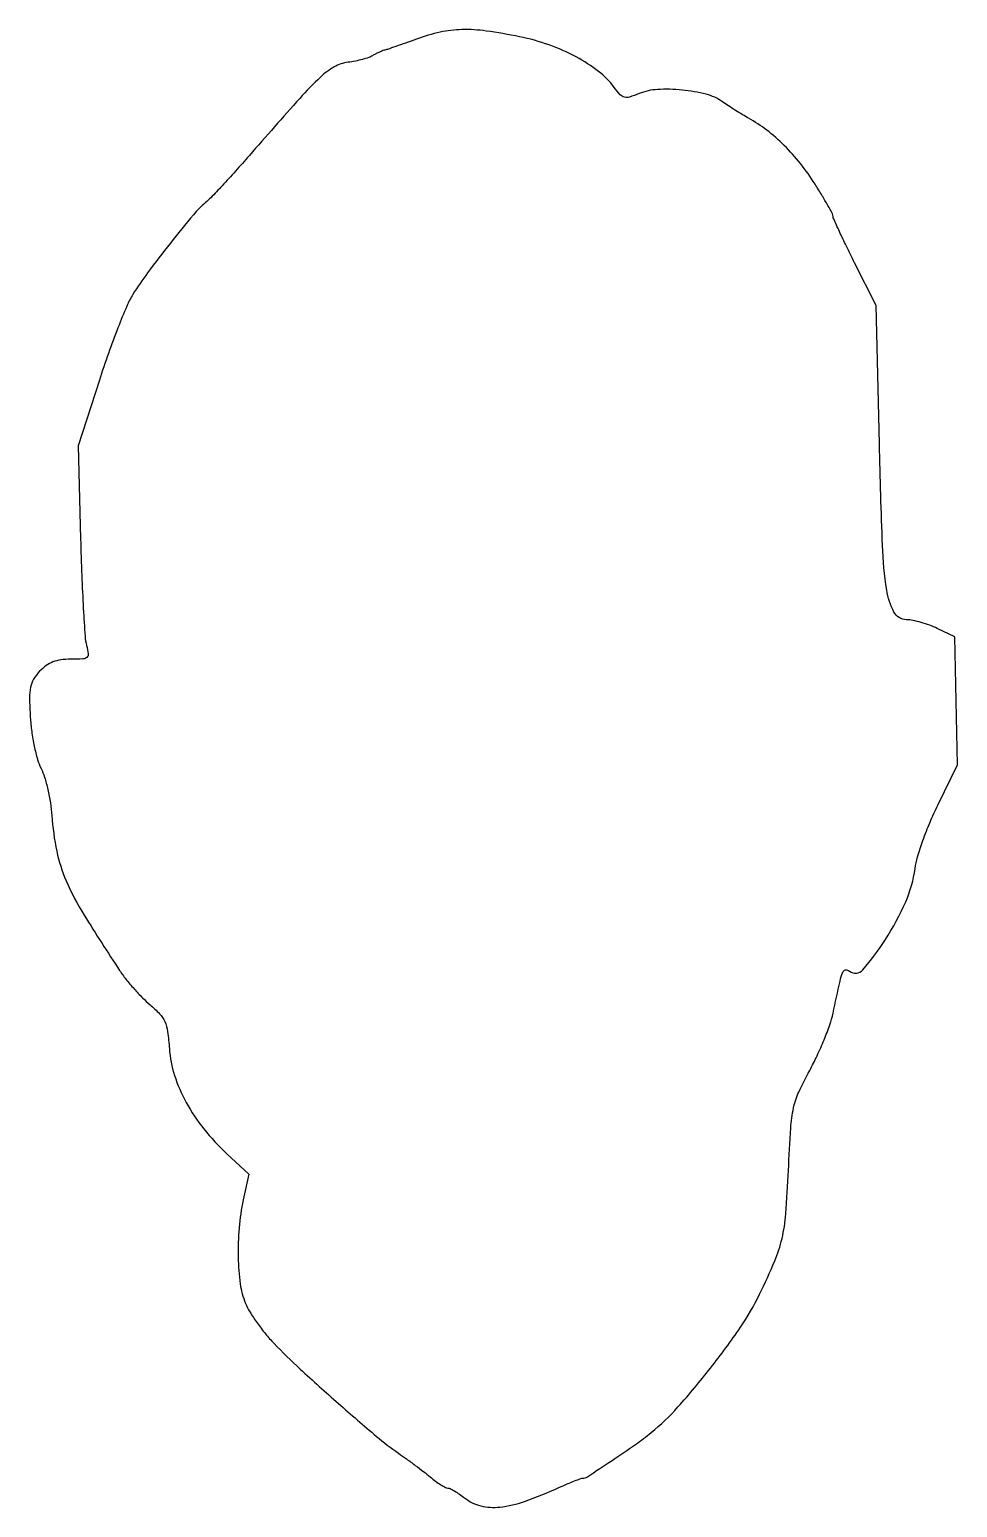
# Model space of a CAD drawing. Extents: x 0 to 187, y 0 to 298.
import ezdxf

# ---------------------------------------------------------------- set-up
doc = ezdxf.new("R2010")
doc.units = 0

msp = doc.modelspace()

# ---------------------------------------------------------------- linework, layer by layer
msp.add_lwpolyline([(78, 295.935052, -0.001744), (75.820561, 295.151262, -0.002279), (73.821875, 294.450586, -0.001682), (72.142472, 293.876738, -0.021218), (71.5, 293.689578, 0.034242), (71.021933, 293.536706, 0.014029), (70.395626, 293.26746, 0.013803), (69.736853, 292.939702, 0.017189), (69.144685, 292.597774, -0.057575), (68.390286, 292.23985, -0.016157), (67.140652, 291.859223, -0.016068), (65.689413, 291.517559, -0.016284), (64.225653, 291.271535, 0.095603), (61.422405, 290.328294, 0.060371), (58.636726, 288.272354, 0.021836), (54.483505, 283.99551, 0.001852), (44.332498, 272.5, -0.00325), (41.514672, 269.326873, -0.004018), (38.847001, 266.409375, -0.003315), (36.571927, 263.993366, -0.02961), (35.504766, 263, 0.046431), (33.038787, 260.54488, 0.006193), (28.403062, 254.840641, 0.007635), (23.82528, 248.878131, 0.021064), (20.846846, 244.5, 0.037934), (19.627707, 242.154964, 0.00756), (17.838144, 237.782399, 0.007958), (15.908302, 232.615178, 0.00734), (14.089048, 227.248593), (9.812702, 213.997186), (10.302685, 195.248593, 0.003198), (10.54286, 187.866771, 0.004328), (10.860307, 181.199587, 0.002946), (11.207546, 175.617448, 0.047069), (11.512911, 173.75, -0.029102), (11.850988, 172.064612, -0.256421), (11.591055, 171.378718, -0.166538), (10.779237, 171.057779, -0.011608), (8.290891, 171, 0.034161), (6.313342, 170.864731, 0.059144), (4.721104, 170.450113, 0.063765), (3.352677, 169.702092, 0.047285), (2.05798, 168.561717, 0.051633), (0.836955, 166.958912, 0.086767), (0.219344, 165.388673, 0.054615), (0.019501, 163.23474, 0.010506), (0.167142, 159.311717, 0.019828), (0.450039, 156.442441, 0.017319), (0.967983, 153.470805, 0.017694), (1.625657, 150.813036, 0.047474), (2.334802, 149, -0.042753), (3.042896, 147.238759, -0.017884), (3.70358, 144.765625, -0.01754), (4.225717, 142.053723, -0.021758), (4.511958, 139.5, 0.034074), (5.496414, 132.318551, 0.052157), (7.403139, 126.336819, 0.035437), (11.036327, 119.419729, 0.008098), (18.180336, 108.290784, 0.021285), (19.456874, 106.537916, 0.013401), (21.086629, 104.598297, 0.013452), (22.795287, 102.773371, 0.023928), (24.310225, 101.380227, -0.031397), (26.233726, 99.557627, -0.084356), (27.265346, 97.987289, -0.068899), (27.831801, 95.982293, -0.0161), (28.200786, 92.5, 0.059801), (29.248836, 87.132437, 0.047356), (31.590592, 81.698985, 0.043627), (35.141415, 76.38161, 0.035634), (39.792033, 71.361485), (44.213547, 67.222971), (43.106773, 62.062264, 0.030747), (42.2585, 56.441481, 0.027368), (42.060017, 50.534707, 0.028505), (42.481694, 45.148435, 0.064906), (43.547335, 41.217881, 0.039395), (44.433722, 39.486362, 0.016742), (45.874674, 37.312522, 0.016443), (47.574836, 35.084059, 0.020719), (49.297335, 33.143896, 0.014711), (54.576788, 27.984424, 0.005475), (62.285035, 21.03694, 0.004907), (69.95, 14.411644, 0.025186), (74.413675, 11, -0.005774), (76.004922, 9.878858, -0.003978), (77.782536, 8.573796, -0.004011), (79.47267, 7.290898, -0.008173), (80.775213, 6.251221, 0.013974), (81.880225, 5.390008, 0.017839), (82.947011, 4.662663, 0.015915), (83.866351, 4.122879, 0.125054), (84.342271, 4.001221, -0.116776), (84.812592, 3.889138, -0.016876), (85.68401, 3.412859, -0.018364), (86.691902, 2.765882, -0.014782), (87.727129, 2, 0.106417), (90.971314, 0.414911, 0.088342), (94.812743, 0.160164, 0.058341), (99.796831, 1.309072, 0.019569), (106.739102, 4.09995, -0.00438), (108.402085, 4.827908, -0.00627), (109.890125, 5.44186, -0.0036), (111.15139, 5.933342, -0.091346), (111.513209, 6, 0.14569), (112.458098, 6.281292, 0.002079), (117.43503, 9.562304, 0.006309), (122.14556, 12.782335, 0.017658), (125.334581, 15.194337, 0.039708), (130.728879, 20.344355, 0.016013), (137.27106, 28.156364, 0.016071), (143.328719, 36.41244, 0.037471), (147.175904, 43.039862, 0.012305), (150.224387, 49.749923, 0.043178), (151.695967, 54.258031, 0.038043), (152.463623, 59.230455, 0.008038), (152.999669, 68, -0.004776), (153.467735, 76.57565, -0.03629), (154.018608, 80.582475, -0.054961), (155.076129, 83.784494, -0.01874), (157.279973, 88.163382, 0.016065), (158.76179, 91.068856, 0.012805), (160.176775, 94.290152, 0.013003), (161.334011, 97.343542, 0.031559), (161.983973, 99.663382, -0.001653), (163.386894, 106.137997, -0.038906), (163.930302, 107.92978, -0.271559), (164.511897, 108.388881, -0.210694), (165.302785, 108.163674, 0.409655), (167.986477, 108.392011, 0.034826), (172.53247, 114.514461, 0.037757), (176.632119, 122.134509, 0.071896), (178.514964, 128.818839, -0.040013), (179.017253, 131.163883, -0.013307), (180.115367, 134.5044, -0.013151), (181.533715, 138.155705, -0.0146), (183.096908, 141.600395), (187.061988, 149.700791), (186.780994, 162.592688), (186.5, 175.484586), (183, 177.194261, 0.02503), (181.461948, 177.85242, 0.019544), (179.73412, 178.415829, 0.019932), (178.080237, 178.814023, 0.044689), (176.797004, 178.951968, -0.273001), (174.268312, 180.505045, -0.083664), (172.800704, 184.932806, -0.029127), (171.94811, 193.891512, -0.003259), (171.330914, 214.370562), (170.672749, 242.241123), (166.3388, 250.870562, -0.003147), (164.677744, 254.23049, -0.004749), (163.277236, 257.179711, -0.001974), (162.114834, 259.714933, -0.106053), (162.002425, 260.230583, 0.123492), (161.879081, 260.715541, 0.004252), (160.928871, 262.441323, 0.007734), (159.749431, 264.466955, 0.005299), (158.351179, 266.730583, 0.026919), (155.417213, 270.859846, 0.029568), (152.140986, 274.515604, 0.031017), (148.622499, 277.595104, 0.03774), (144.963872, 280, -0.008905), (143.742931, 280.705352, -0.00519), (142.302921, 281.592313, -0.005188), (140.878746, 282.51083, -0.008745), (139.706088, 283.314259, 0.092668), (136.423256, 284.8332, 0.037755), (131.557221, 285.683901, 0.037823), (126.576841, 285.793435, 0.084973), (122.902317, 284.959538, -0.021974), (120.964217, 284.254802, -0.13861), (119.923995, 284.224258, -0.148458), (119.058003, 284.744388, -0.026405), (117.852378, 286.228096, 0.071423), (114.728238, 289.436013, 0.041238), (110.193781, 292.365512, 0.037901), (104.730898, 294.775007, 0.034474), (98.792158, 296.42316, 0.015784), (92.076015, 297.577592, 0.040555), (87.160235, 297.861025, 0.048571), (82.806791, 297.33372, 0.03279)], format="xyb", close=True)

doc.saveas('drawing.dxf')
